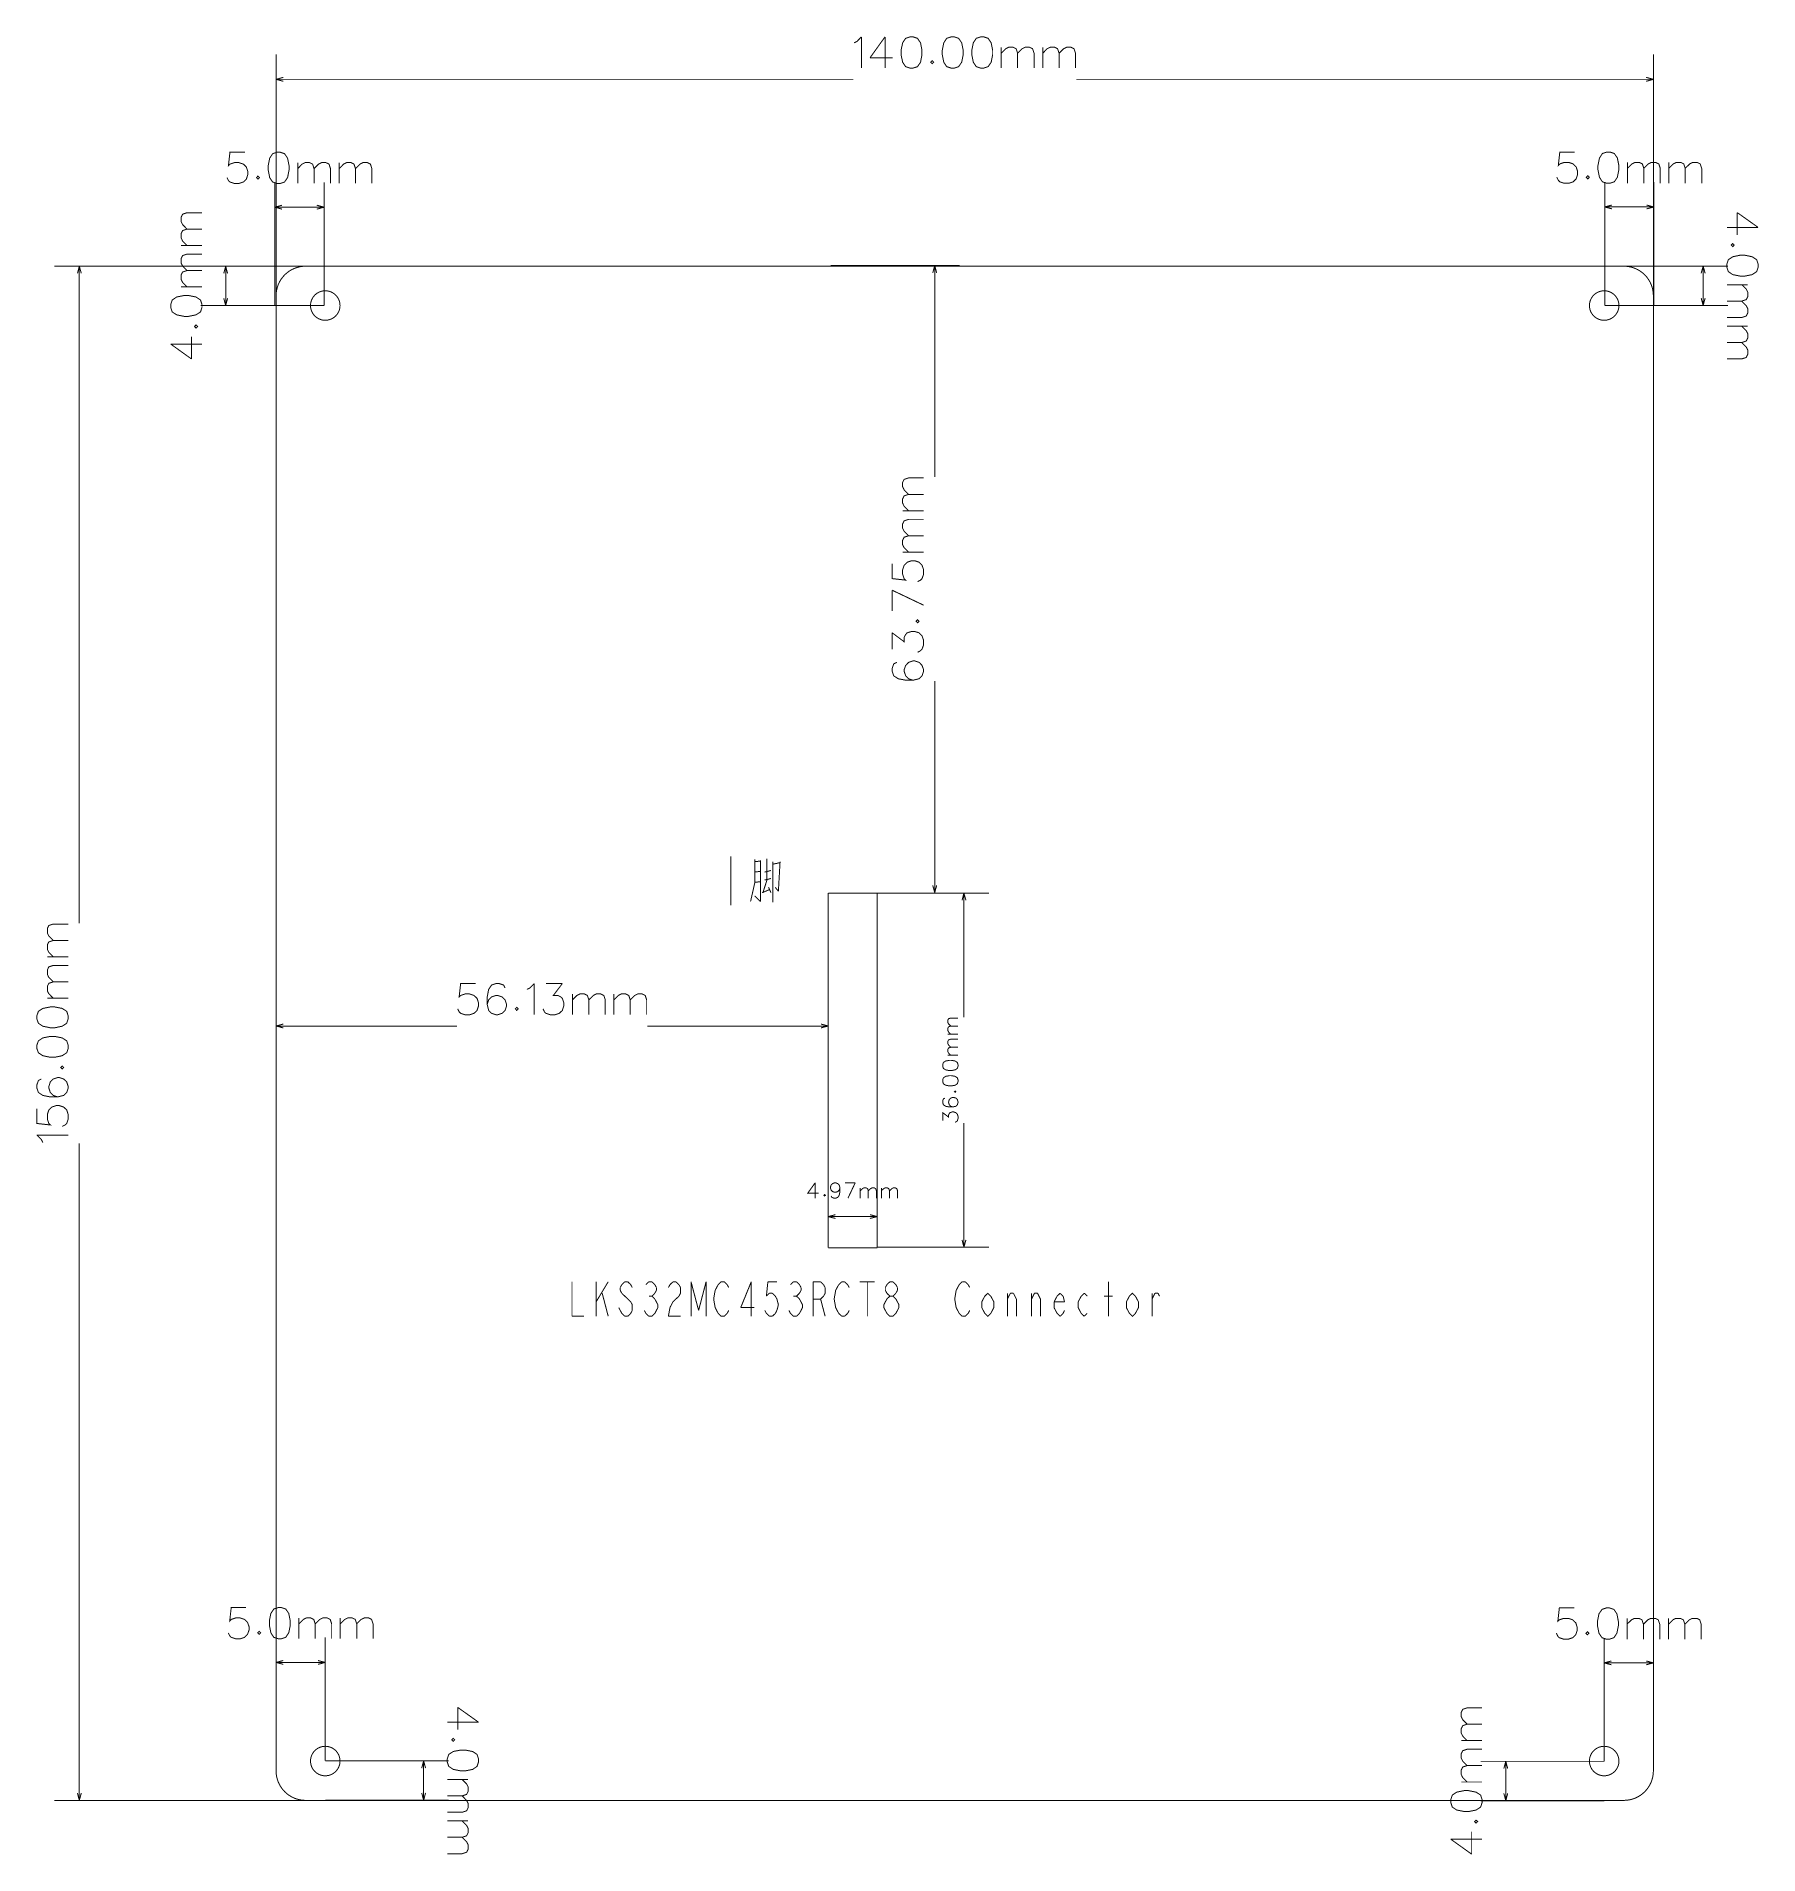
# Model space of a CAD drawing. Header units: millimetres. Extents: x -24 to 151, y -6 to 179.
import ezdxf

# ---------------------------------------------------------------- set-up
doc = ezdxf.new("R2010")
doc.units = ezdxf.units.MM
doc.header["$MEASUREMENT"] = 0
for name, color, linetype, true_color in [('Board-Outline-Layer', 6, 'Continuous', 0xff00ff), ('Document-Layer', 7, 'Continuous', 0xffffff), ('Top-Assembly-Layer', 113, 'Continuous', 0x33cc99)]:
    doc.layers.add(name, color=color, linetype=linetype, true_color=true_color)

msp = doc.modelspace()

# ---------------------------------------------------------------- linework, layer by layer
at = {"layer": 'Board-Outline-Layer', "const_width": 0.1}
for points in [[(3.15, 156, 0.414), (0.15, 153)], [(140.15, 153, 0.414), (137.15, 156)], [(0.15, 3, 0.414), (3.15, 0)], [(137.15, 0, 0.414), (140.15, 3)]]:
    msp.add_lwpolyline(points, format="xyb", dxfattribs=at)
for points in [[(3.15, 156), (137.15, 156)], [(0.15, 3), (0.15, 153)], [(140.15, 153), (140.15, 3)], [(137.15, 0), (3.15, 0)]]:
    msp.add_lwpolyline(points, dxfattribs=at)
at = {"layer": 'Document-Layer', "const_width": 0.1}
for points in [[(58.9, 178.71), (59.2, 178.86), (59.65, 179.32)], [(59.65, 179.32), (59.65, 176.14)], [(62.05, 179.32), (60.53, 177.2)], [(62.05, 179.32), (62.05, 176.14)], [(0.15, 152.12), (0.15, 177.54)], [(73.87, 178.26), (73.87, 176.14)], [(73.87, 177.65), (74.32, 178.11), (74.62, 178.26), (75.08, 178.26), (75.38, 178.11), (75.53, 177.65), (75.53, 176.14)], [(75.53, 177.65), (75.99, 178.11), (76.29, 178.26), (76.74, 178.26), (77.05, 178.11), (77.2, 177.65), (77.2, 176.14)], [(78.08, 178.26), (78.08, 176.14)], [(78.08, 177.65), (78.53, 178.11), (78.84, 178.26), (79.29, 178.26), (79.59, 178.11), (79.74, 177.65), (79.74, 176.14)], [(79.74, 177.65), (80.2, 178.11), (80.5, 178.26), (80.96, 178.26), (81.26, 178.11), (81.41, 177.65), (81.41, 176.14)], [(140.15, 152), (140.15, 177.54)], [(60.53, 177.2), (62.81, 177.2)], [(0.15, 175), (0.89, 175.2)], [(0.15, 175), (0.89, 174.8)], [(0.15, 175), (58.82, 175)], [(81.49, 175), (140.15, 175)], [(140.15, 175), (139.42, 175.2)], [(140.15, 175), (139.42, 174.8)], [(-3.02, 167.59), (-4.54, 167.59), (-4.69, 166.23), (-4.54, 166.38), (-4.08, 166.53), (-3.63, 166.53), (-3.17, 166.38), (-2.87, 166.08), (-2.72, 165.62), (-2.72, 165.32), (-2.87, 164.86), (-3.17, 164.56), (-3.63, 164.41), (-4.08, 164.41), (-4.54, 164.56), (-4.69, 164.71), (-4.84, 165.01)], [(2.35, 166.53), (2.35, 164.41)], [(2.35, 165.92), (2.8, 166.38), (3.1, 166.53), (3.56, 166.53), (3.86, 166.38), (4.01, 165.92), (4.01, 164.41)], [(4.01, 165.92), (4.47, 166.38), (4.77, 166.53), (5.22, 166.53), (5.53, 166.38), (5.68, 165.92), (5.68, 164.41)], [(6.56, 166.53), (6.56, 164.41)], [(6.56, 165.92), (7.01, 166.38), (7.31, 166.53), (7.77, 166.53), (8.07, 166.38), (8.22, 165.92), (8.22, 164.41)], [(8.22, 165.92), (8.68, 166.38), (8.98, 166.53), (9.43, 166.53), (9.74, 166.38), (9.89, 165.92), (9.89, 164.41)], [(132.15, 167.61), (130.64, 167.61), (130.49, 166.25), (130.64, 166.4), (131.09, 166.55), (131.55, 166.55), (132, 166.4), (132.3, 166.1), (132.45, 165.64), (132.45, 165.34), (132.3, 164.88), (132, 164.58), (131.55, 164.43), (131.09, 164.43), (130.64, 164.58), (130.49, 164.73), (130.33, 165.04)], [(137.52, 166.55), (137.52, 164.43)], [(137.52, 165.95), (137.97, 166.4), (138.27, 166.55), (138.73, 166.55), (139.03, 166.4), (139.18, 165.95), (139.18, 164.43)], [(139.18, 165.95), (139.64, 166.4), (139.94, 166.55), (140.39, 166.55), (140.7, 166.4), (140.85, 165.95), (140.85, 164.43)], [(141.73, 166.55), (141.73, 164.43)], [(141.73, 165.95), (142.18, 166.4), (142.49, 166.55), (142.94, 166.55), (143.24, 166.4), (143.39, 165.95), (143.39, 164.43)], [(143.39, 165.95), (143.85, 166.4), (144.15, 166.55), (144.61, 166.55), (144.91, 166.4), (145.06, 165.95), (145.06, 164.43)], [(0.03, 152), (0.03, 164.54)], [(5.03, 152), (5.03, 164.54)], [(135.2, 152.02), (135.2, 164.56)], [(140.2, 152.02), (140.2, 164.56)], [(-8.9, 159.77), (-9.35, 160.23), (-9.5, 160.53), (-9.5, 160.99), (-9.35, 161.29), (-8.9, 161.44), (-7.38, 161.44)], [(0.03, 162), (0.76, 162.2)], [(0.03, 162), (0.76, 161.8)], [(5.03, 162), (0.03, 162)], [(5.03, 162), (4.29, 162.2)], [(5.03, 162), (4.29, 161.8)], [(135.2, 162.02), (135.93, 162.22)], [(135.2, 162.02), (135.93, 161.83)], [(135.2, 162.02), (140.2, 162.02)], [(140.2, 162.02), (139.46, 162.22)], [(140.2, 162.02), (139.46, 161.83)], [(150.8, 159.94), (148.68, 161.45)], [(148.68, 161.45), (148.68, 159.18)], [(-8.9, 158.11), (-9.35, 158.56), (-9.5, 158.87), (-9.5, 159.32), (-9.35, 159.62), (-8.9, 159.77), (-7.38, 159.77)], [(150.8, 159.94), (147.62, 159.94)], [(-9.5, 158.11), (-7.38, 158.11)], [(-8.9, 155.56), (-9.35, 156.02), (-9.5, 156.32), (-9.5, 156.77), (-9.35, 157.08), (-8.9, 157.23), (-7.38, 157.23)], [(5.04, 156), (-22.39, 156)], [(-19.85, 156), (-20.04, 155.27)], [(-19.85, 156), (-19.65, 155.27)], [(-19.85, 156), (-19.85, 89.18)], [(-8.9, 153.9), (-9.35, 154.35), (-9.5, 154.65), (-9.5, 155.11), (-9.35, 155.41), (-8.9, 155.56), (-7.38, 155.56)], [(5.03, 156), (-7.51, 156)], [(-4.97, 156), (-5.17, 155.26)], [(-4.97, 156), (-4.78, 155.26)], [(-4.97, 156), (-4.97, 152)], [(56.52, 156.06), (69.64, 156.06)], [(67.1, 156.06), (66.9, 155.32)], [(67.1, 156.06), (67.3, 155.32)], [(67.1, 156.06), (67.1, 134.55)], [(135.21, 156.01), (147.75, 156.01)], [(145.21, 156.01), (145.01, 155.28)], [(145.21, 156.01), (145.41, 155.28)], [(145.21, 156.01), (145.21, 152.01)], [(-9.5, 153.9), (-7.38, 153.9)], [(149.74, 154.12), (147.62, 154.12)], [(149.13, 154.12), (149.59, 153.66), (149.74, 153.36), (149.74, 152.9), (149.59, 152.6), (149.13, 152.45), (147.62, 152.45)], [(5.03, 152), (-7.51, 152)], [(-4.97, 152), (-5.17, 152.74)], [(-4.97, 152), (-4.78, 152.74)], [(135.21, 152.01), (147.75, 152.01)], [(145.21, 152.01), (145.01, 152.75)], [(145.21, 152.01), (145.41, 152.75)], [(149.13, 152.45), (149.59, 151.99), (149.74, 151.69), (149.74, 151.24), (149.59, 150.93), (149.13, 150.78), (147.62, 150.78)], [(149.74, 149.9), (147.62, 149.9)], [(149.13, 149.9), (149.59, 149.45), (149.74, 149.15), (149.74, 148.69), (149.59, 148.39), (149.13, 148.24), (147.62, 148.24)], [(-10.56, 148.08), (-8.44, 146.56)], [(-10.56, 148.08), (-7.38, 148.08)], [(-8.44, 146.56), (-8.44, 148.83)], [(149.13, 148.24), (149.59, 147.78), (149.74, 147.48), (149.74, 147.03), (149.59, 146.72), (149.13, 146.57), (147.62, 146.57)], [(64.45, 132.8), (63.99, 133.26), (63.84, 133.56), (63.84, 134.02), (63.99, 134.32), (64.45, 134.47), (65.97, 134.47)], [(64.45, 131.14), (63.99, 131.59), (63.84, 131.9), (63.84, 132.35), (63.99, 132.65), (64.45, 132.8), (65.97, 132.8)], [(63.84, 131.14), (65.97, 131.14)], [(64.45, 128.59), (63.99, 129.05), (63.84, 129.35), (63.84, 129.8), (63.99, 130.11), (64.45, 130.26), (65.97, 130.26)], [(64.45, 126.93), (63.99, 127.38), (63.84, 127.68), (63.84, 128.14), (63.99, 128.44), (64.45, 128.59), (65.97, 128.59)], [(62.78, 125.75), (62.78, 124.23), (64.15, 124.08), (63.99, 124.23), (63.84, 124.68), (63.84, 125.14), (63.99, 125.59), (64.3, 125.9), (64.75, 126.05), (65.06, 126.05), (65.51, 125.9), (65.81, 125.59), (65.97, 125.14), (65.97, 124.68), (65.81, 124.23), (65.66, 124.08), (65.36, 123.93)], [(63.84, 126.93), (65.97, 126.93)], [(62.78, 123.05), (65.97, 121.53)], [(62.78, 120.93), (62.78, 123.05)], [(62.78, 118.72), (63.99, 117.81), (63.99, 118.26), (64.15, 118.56), (64.3, 118.72), (64.75, 118.86), (65.06, 118.86), (65.51, 118.72), (65.81, 118.41), (65.97, 117.96), (65.97, 117.5), (65.81, 117.05), (65.66, 116.9), (65.36, 116.74)], [(62.78, 117.05), (62.78, 118.72)], [(63.24, 115.72), (62.93, 115.56), (62.78, 115.11), (62.78, 114.81), (62.93, 114.35), (63.39, 114.05), (64.15, 113.9), (64.9, 113.9)], [(67.1, 113.82), (67.1, 92.31)], [(46.38, 96), (46.38, 91)], [(48.8, 95.68), (48.8, 93.26)], [(48.8, 95.44), (49.38, 95.52)], [(48.8, 94.39), (49.38, 94.47)], [(49.38, 95.6), (49.38, 91.4)], [(49.8, 94.39), (50.46, 94.55)], [(50.05, 95.76), (50.05, 93.58)], [(50.63, 95.44), (50.63, 91.32)], [(50.63, 95.19), (51.38, 95.35)], [(51.38, 95.44), (51.21, 92.45)], [(48.8, 93.26), (48.38, 91.4)], [(48.8, 93.34), (49.38, 93.42)], [(49.55, 92.29), (50.3, 92.61)], [(50.05, 93.58), (49.63, 92.29)], [(49.8, 93.58), (50.46, 93.74)], [(50.21, 92.85), (50.46, 92.29)], [(51.21, 92.45), (50.88, 92.85)], [(67.1, 92.31), (66.9, 93.04)], [(67.1, 92.31), (67.3, 93.04)], [(49.38, 91.4), (48.8, 91.97)], [(56.52, 92.26), (69.64, 92.26)], [(61.22, 92.25), (72.61, 92.25)], [(70.07, 92.25), (69.88, 91.52)], [(70.07, 92.25), (70.27, 91.52)], [(70.07, 92.25), (70.07, 79.63)], [(-22.5, 87.44), (-22.95, 87.9), (-23.1, 88.2), (-23.1, 88.65), (-22.95, 88.96), (-22.5, 89.11), (-20.98, 89.11)], [(-22.5, 85.77), (-22.95, 86.23), (-23.1, 86.53), (-23.1, 86.99), (-22.95, 87.29), (-22.5, 87.44), (-20.98, 87.44)], [(-23.1, 85.77), (-20.98, 85.77)], [(-22.5, 83.23), (-22.95, 83.68), (-23.1, 83.99), (-23.1, 84.44), (-22.95, 84.75), (-22.5, 84.9), (-20.98, 84.9)], [(-22.5, 81.56), (-22.95, 82.02), (-23.1, 82.32), (-23.1, 82.77), (-22.95, 83.08), (-22.5, 83.23), (-20.98, 83.23)], [(-23.1, 81.56), (-20.98, 81.56)], [(20.43, 83.06), (18.91, 83.06), (18.76, 81.7), (18.91, 81.85), (19.36, 82), (19.82, 82), (20.27, 81.85), (20.58, 81.55), (20.73, 81.09), (20.73, 80.79), (20.58, 80.33), (20.27, 80.03), (19.82, 79.88), (19.36, 79.88), (18.91, 80.03), (18.76, 80.18), (18.61, 80.49)], [(23.43, 82.61), (23.27, 82.91), (22.82, 83.06), (22.52, 83.06), (22.06, 82.91), (21.76, 82.46), (21.61, 81.7), (21.61, 80.94)], [(25.64, 82.46), (25.95, 82.61), (26.4, 83.06)], [(26.4, 83.06), (26.4, 79.88)], [(29.25, 83.06), (28.34, 81.85), (28.79, 81.85), (29.09, 81.7), (29.25, 81.55), (29.4, 81.09), (29.4, 80.79), (29.25, 80.33), (28.94, 80.03), (28.49, 79.88), (28.03, 79.88), (27.58, 80.03), (27.43, 80.18), (27.28, 80.49)], [(27.58, 83.06), (29.25, 83.06)], [(30.28, 82), (30.28, 79.88)], [(30.28, 81.4), (30.73, 81.85), (31.03, 82), (31.49, 82), (31.79, 81.85), (31.94, 81.4), (31.94, 79.88)], [(31.94, 81.4), (32.4, 81.85), (32.7, 82), (33.15, 82), (33.46, 81.85), (33.61, 81.4), (33.61, 79.88)], [(34.49, 82), (34.49, 79.88)], [(34.49, 81.4), (34.94, 81.85), (35.24, 82), (35.7, 82), (36, 81.85), (36.15, 81.4), (36.15, 79.88)], [(36.15, 81.4), (36.61, 81.85), (36.91, 82), (37.36, 82), (37.67, 81.85), (37.82, 81.4), (37.82, 79.88)], [(0.15, 75.7), (0.15, 81.28)], [(56.28, 75.7), (56.28, 81.28)], [(68.73, 78.73), (68.51, 78.95), (68.43, 79.1), (68.43, 79.33), (68.51, 79.48), (68.73, 79.55), (69.47, 79.55)], [(0.15, 78.74), (0.88, 78.94)], [(0.15, 78.74), (0.88, 78.55)], [(18.53, 78.74), (0.15, 78.74)], [(56.28, 78.74), (37.9, 78.74)], [(56.28, 78.74), (55.54, 78.94)], [(56.28, 78.74), (55.54, 78.55)], [(68.73, 77.91), (68.51, 78.13), (68.43, 78.28), (68.43, 78.51), (68.51, 78.66), (68.73, 78.73), (69.47, 78.73)], [(68.43, 77.91), (69.47, 77.91)], [(68.73, 76.58), (68.51, 76.8), (68.43, 76.95), (68.43, 77.18), (68.51, 77.33), (68.73, 77.4), (69.47, 77.4)], [(68.73, 75.76), (68.51, 75.98), (68.43, 76.13), (68.43, 76.36), (68.51, 76.51), (68.73, 76.58), (69.47, 76.58)], [(68.43, 75.76), (69.47, 75.76)], [(-23.71, 73.35), (-24.01, 73.2), (-24.17, 72.74), (-24.17, 72.44), (-24.01, 71.98), (-23.56, 71.68), (-22.8, 71.53), (-22.04, 71.53)], [(-24.17, 70.35), (-24.17, 68.83), (-22.8, 68.68), (-22.95, 68.83), (-23.1, 69.29), (-23.1, 69.74), (-22.95, 70.2), (-22.65, 70.5), (-22.2, 70.65), (-21.89, 70.65), (-21.44, 70.5), (-21.13, 70.2), (-20.98, 69.74), (-20.98, 69.29), (-21.13, 68.83), (-21.29, 68.68), (-21.59, 68.53)], [(68.13, 71.41), (67.98, 71.33), (67.91, 71.11), (67.91, 70.96), (67.98, 70.73), (68.21, 70.58), (68.58, 70.51), (68.95, 70.51)], [(67.91, 69.1), (67.91, 69.93), (68.51, 69.48), (68.51, 69.7), (68.58, 69.85), (68.65, 69.93), (68.88, 70), (69.03, 70), (69.25, 69.93), (69.4, 69.78), (69.47, 69.55), (69.47, 69.33), (69.4, 69.1), (69.33, 69.03), (69.18, 68.95)], [(70.07, 68.88), (70.07, 56.25)], [(-24.17, 67.65), (-20.98, 67.65)], [(-23.56, 66.89), (-23.71, 67.2), (-24.17, 67.65)], [(-19.85, 66.82), (-19.85, 0)], [(54.95, 62.8), (54.2, 61.75), (55.32, 61.75)], [(54.95, 62.8), (54.95, 61.23)], [(56.28, 56.24), (56.28, 61.9)], [(57.47, 62.28), (57.47, 61.9), (57.39, 61.53), (57.24, 61.31), (57.02, 61.23), (56.87, 61.23), (56.65, 61.31), (56.57, 61.46)], [(57.98, 62.8), (59.02, 62.8)], [(59.02, 62.8), (58.28, 61.23)], [(59.53, 62.28), (59.53, 61.23)], [(59.53, 61.98), (59.75, 62.2), (59.9, 62.28), (60.13, 62.28), (60.28, 62.2), (60.35, 61.98), (60.35, 61.23)], [(60.35, 61.98), (60.58, 62.2), (60.72, 62.28), (60.95, 62.28), (61.1, 62.2), (61.17, 61.98), (61.17, 61.23)], [(61.25, 56.24), (61.25, 61.9)], [(61.68, 62.28), (61.68, 61.23)], [(61.68, 61.98), (61.91, 62.2), (62.06, 62.28), (62.28, 62.28), (62.43, 62.2), (62.5, 61.98), (62.5, 61.23)], [(62.5, 61.98), (62.73, 62.2), (62.88, 62.28), (63.1, 62.28), (63.25, 62.2), (63.32, 61.98), (63.32, 61.23)], [(56.28, 59.36), (57.01, 59.56)], [(56.28, 59.36), (57.01, 59.17)], [(56.28, 59.36), (61.25, 59.36)], [(61.25, 59.36), (60.51, 59.56)], [(61.25, 59.36), (60.51, 59.17)], [(61.2, 56.25), (72.61, 56.25)], [(70.07, 56.25), (69.88, 56.99)], [(70.07, 56.25), (70.27, 56.99)], [(30.23, 52.73), (30.23, 49.23)], [(32.68, 52.73), (32.68, 49.23)], [(32.68, 50.69), (33.91, 52.73)], [(35.29, 52.44), (35.13, 52.15)], [(35.13, 52.15), (35.13, 51.86)], [(35.13, 51.86), (35.29, 51.57)], [(35.59, 52.73), (35.29, 52.44)], [(35.9, 52.73), (35.59, 52.73)], [(36.2, 52.44), (35.9, 52.73)], [(36.36, 52.15), (36.2, 52.44)], [(37.74, 52.44), (38.04, 52.73)], [(38.04, 52.73), (38.35, 52.73)], [(38.35, 52.73), (38.65, 52.44)], [(38.65, 52.44), (38.81, 52.15)], [(38.81, 51.86), (38.65, 51.57)], [(38.81, 52.15), (38.81, 51.86)], [(40.03, 52.15), (40.19, 52.44)], [(40.19, 52.44), (40.49, 52.73)], [(40.49, 52.73), (40.8, 52.73)], [(40.8, 52.73), (41.1, 52.44)], [(41.1, 52.44), (41.26, 52.15)], [(41.26, 52.15), (41.26, 51.57)], [(42.33, 49.23), (42.33, 52.73)], [(42.33, 52.73), (43.1, 49.82)], [(43.1, 49.82), (43.86, 52.73)], [(43.86, 52.73), (43.86, 49.23)], [(44.63, 50.98), (44.78, 51.86)], [(44.78, 51.86), (45.09, 52.44)], [(45.09, 52.44), (45.39, 52.73)], [(45.39, 52.73), (45.7, 52.73)], [(45.7, 52.73), (46, 52.44)], [(46, 52.44), (46.16, 52.15)], [(48.45, 52.73), (47.38, 50.11)], [(48.45, 49.23), (48.45, 52.73)], [(50.14, 52.73), (49.99, 51.27)], [(51.06, 52.73), (50.14, 52.73)], [(52.44, 52.44), (52.74, 52.73)], [(52.74, 52.73), (53.05, 52.73)], [(53.05, 52.73), (53.35, 52.44)], [(53.35, 52.44), (53.51, 52.15)], [(53.51, 51.86), (53.35, 51.57)], [(53.51, 52.15), (53.51, 51.86)], [(54.73, 49.23), (54.73, 52.73)], [(54.73, 52.73), (55.5, 52.73)], [(55.5, 52.73), (55.8, 52.44)], [(55.8, 52.44), (55.96, 52.15)], [(55.96, 52.15), (55.96, 51.57)], [(56.88, 50.98), (57.03, 51.86)], [(57.03, 51.86), (57.34, 52.44)], [(57.34, 52.44), (57.64, 52.73)], [(57.64, 52.73), (57.95, 52.73)], [(57.95, 52.73), (58.25, 52.44)], [(58.25, 52.44), (58.41, 52.15)], [(59.48, 52.73), (61.01, 52.73)], [(60.25, 52.73), (60.25, 49.23)], [(62.08, 52.15), (62.24, 52.44)], [(62.08, 51.86), (62.08, 52.15)], [(62.24, 51.57), (62.08, 51.86)], [(62.24, 52.44), (62.54, 52.73)], [(62.54, 52.73), (62.85, 52.73)], [(62.85, 52.73), (63.15, 52.44)], [(63.15, 52.44), (63.31, 52.15)], [(63.31, 51.86), (63.15, 51.57)], [(63.31, 52.15), (63.31, 51.86)], [(69.13, 50.98), (69.28, 51.86)], [(69.28, 51.86), (69.59, 52.44)], [(69.59, 52.44), (69.89, 52.73)], [(69.89, 52.73), (70.2, 52.73)], [(70.2, 52.73), (70.5, 52.44)], [(70.5, 52.44), (70.66, 52.15)], [(84.75, 49.23), (84.75, 52.73)], [(33.3, 51.57), (33.91, 49.23)], [(35.29, 49.52), (34.98, 50.11)], [(35.29, 51.57), (36.2, 50.69)], [(36.2, 50.69), (36.36, 50.4)], [(36.36, 50.4), (36.36, 49.82)], [(38.04, 51.27), (38.35, 51.27)], [(38.65, 51.57), (38.35, 51.27)], [(38.35, 51.27), (38.65, 50.98)], [(38.65, 50.98), (38.96, 50.4)], [(38.96, 50.11), (38.65, 49.52)], [(38.96, 50.4), (38.96, 50.11)], [(40.19, 50.11), (40.03, 49.23)], [(40.49, 50.69), (40.19, 50.11)], [(41.1, 51.27), (40.49, 50.69)], [(41.26, 51.57), (41.1, 51.27)], [(44.78, 50.11), (44.63, 50.98)], [(45.09, 49.52), (44.78, 50.11)], [(47.38, 50.11), (48.76, 50.11)], [(49.99, 51.27), (50.29, 51.57)], [(50.29, 51.57), (50.6, 51.57)], [(50.6, 51.57), (50.9, 51.27)], [(50.9, 51.27), (51.06, 50.98)], [(51.06, 50.98), (51.21, 50.4)], [(51.21, 50.4), (51.06, 49.82)], [(52.74, 51.27), (53.05, 51.27)], [(53.35, 51.57), (53.05, 51.27)], [(53.05, 51.27), (53.35, 50.98)], [(53.35, 50.98), (53.66, 50.4)], [(53.66, 50.11), (53.35, 49.52)], [(53.66, 50.4), (53.66, 50.11)], [(55.5, 50.98), (54.73, 50.98)], [(55.8, 51.27), (55.5, 50.98)], [(55.5, 50.98), (55.96, 49.23)], [(55.96, 51.57), (55.8, 51.27)], [(57.03, 50.11), (56.88, 50.98)], [(57.34, 49.52), (57.03, 50.11)], [(62.54, 51.27), (62.24, 51.57)], [(63.15, 51.57), (62.85, 51.27)], [(69.28, 50.11), (69.13, 50.98)], [(69.59, 49.52), (69.28, 50.11)], [(74.49, 49.23), (74.49, 51.57)], [(74.49, 50.98), (74.79, 51.57)], [(74.79, 51.57), (75.1, 51.57)], [(75.1, 51.57), (75.4, 50.98)], [(75.4, 50.98), (75.4, 49.23)], [(76.94, 49.23), (76.94, 51.57)], [(76.94, 50.98), (77.24, 51.57)], [(77.24, 51.57), (77.55, 51.57)], [(77.55, 51.57), (77.85, 50.98)], [(77.85, 50.98), (77.85, 49.23)], [(79.23, 50.69), (79.54, 51.27)], [(79.23, 50.11), (79.23, 50.69)], [(80.3, 50.69), (79.23, 50.69)], [(79.54, 49.52), (79.23, 50.11)], [(79.54, 51.27), (79.85, 51.57)], [(79.85, 51.57), (80.15, 51.27)], [(80.15, 51.27), (80.3, 50.69)], [(81.68, 50.69), (81.99, 51.27)], [(81.68, 50.11), (81.68, 50.69)], [(81.99, 49.52), (81.68, 50.11)], [(81.99, 51.27), (82.3, 51.57)], [(82.3, 51.57), (82.6, 51.27)], [(84.29, 51.27), (85.2, 51.27)], [(89.19, 49.23), (89.19, 51.57)], [(89.19, 50.98), (89.49, 51.57)], [(89.49, 51.57), (89.8, 51.57)], [(89.8, 51.57), (89.95, 51.27)], [(30.23, 49.23), (31.46, 49.23)], [(35.59, 49.23), (35.29, 49.52)], [(35.9, 49.23), (35.59, 49.23)], [(36.2, 49.52), (35.9, 49.23)], [(36.36, 49.82), (36.2, 49.52)], [(37.74, 49.52), (37.58, 49.82)], [(38.04, 49.23), (37.74, 49.52)], [(38.35, 49.23), (38.04, 49.23)], [(38.65, 49.52), (38.35, 49.23)], [(40.03, 49.23), (41.26, 49.23)], [(45.39, 49.23), (45.09, 49.52)], [(45.7, 49.23), (45.39, 49.23)], [(46, 49.52), (45.7, 49.23)], [(46.16, 49.82), (46, 49.52)], [(49.99, 49.52), (49.83, 49.82)], [(50.29, 49.23), (49.99, 49.52)], [(50.6, 49.23), (50.29, 49.23)], [(50.9, 49.52), (50.6, 49.23)], [(51.06, 49.82), (50.9, 49.52)], [(52.44, 49.52), (52.28, 49.82)], [(52.74, 49.23), (52.44, 49.52)], [(53.05, 49.23), (52.74, 49.23)], [(53.35, 49.52), (53.05, 49.23)], [(57.64, 49.23), (57.34, 49.52)], [(57.95, 49.23), (57.64, 49.23)], [(58.25, 49.52), (57.95, 49.23)], [(58.41, 49.82), (58.25, 49.52)], [(69.89, 49.23), (69.59, 49.52)], [(70.2, 49.23), (69.89, 49.23)], [(70.5, 49.52), (70.2, 49.23)], [(70.66, 49.82), (70.5, 49.52)], [(79.85, 49.23), (79.54, 49.52)], [(80.15, 49.52), (79.85, 49.23)], [(80.3, 49.82), (80.15, 49.52)], [(82.3, 49.23), (81.99, 49.52)], [(82.6, 49.52), (82.3, 49.23)], [(-2.9, 19.61), (-4.41, 19.61), (-4.56, 18.25), (-4.41, 18.4), (-3.96, 18.55), (-3.5, 18.55), (-3.05, 18.4), (-2.75, 18.1), (-2.59, 17.65), (-2.59, 17.34), (-2.75, 16.89), (-3.05, 16.58), (-3.5, 16.43), (-3.96, 16.43), (-4.41, 16.58), (-4.56, 16.74), (-4.71, 17.04)], [(2.47, 18.55), (2.47, 16.43)], [(2.47, 17.95), (2.92, 18.4), (3.23, 18.55), (3.68, 18.55), (3.98, 18.4), (4.13, 17.95), (4.13, 16.43)], [(4.13, 17.95), (4.59, 18.4), (4.89, 18.55), (5.35, 18.55), (5.65, 18.4), (5.8, 17.95), (5.8, 16.43)], [(6.68, 18.55), (6.68, 16.43)], [(6.68, 17.95), (7.13, 18.4), (7.44, 18.55), (7.89, 18.55), (8.2, 18.4), (8.35, 17.95), (8.35, 16.43)], [(8.35, 17.95), (8.8, 18.4), (9.11, 18.55), (9.56, 18.55), (9.86, 18.4), (10.01, 17.95), (10.01, 16.43)], [(132.11, 19.57), (130.59, 19.57), (130.44, 18.21), (130.59, 18.36), (131.04, 18.51), (131.5, 18.51), (131.95, 18.36), (132.26, 18.06), (132.41, 17.6), (132.41, 17.3), (132.26, 16.84), (131.95, 16.54), (131.5, 16.39), (131.04, 16.39), (130.59, 16.54), (130.44, 16.69), (130.29, 17)], [(137.47, 18.51), (137.47, 16.39)], [(137.47, 17.91), (137.93, 18.36), (138.23, 18.51), (138.68, 18.51), (138.99, 18.36), (139.14, 17.91), (139.14, 16.39)], [(139.14, 17.91), (139.59, 18.36), (139.9, 18.51), (140.35, 18.51), (140.65, 18.36), (140.8, 17.91), (140.8, 16.39)], [(141.68, 18.51), (141.68, 16.39)], [(141.68, 17.91), (142.14, 18.36), (142.44, 18.51), (142.89, 18.51), (143.2, 18.36), (143.35, 17.91), (143.35, 16.39)], [(143.35, 17.91), (143.8, 18.36), (144.11, 18.51), (144.56, 18.51), (144.86, 18.36), (145.01, 17.91), (145.01, 16.39)], [(0.15, 4.03), (0.15, 16.57)], [(5.15, 4.03), (5.15, 16.57)], [(135.15, 3.98), (135.15, 16.52)], [(140.15, 3.98), (140.15, 16.52)], [(0.15, 14.03), (0.88, 14.22)], [(0.15, 14.03), (0.88, 13.83)], [(0.15, 14.03), (5.15, 14.03)], [(5.15, 14.03), (4.41, 14.22)], [(5.15, 14.03), (4.41, 13.83)], [(135.15, 13.98), (135.89, 14.18)], [(135.15, 13.98), (135.89, 13.79)], [(140.15, 13.98), (135.15, 13.98)], [(140.15, 13.98), (139.42, 14.18)], [(140.15, 13.98), (139.42, 13.79)], [(20.73, 7.95), (18.61, 9.46)], [(18.61, 9.46), (18.61, 7.19)], [(121.22, 7.75), (120.77, 8.2), (120.62, 8.51), (120.62, 8.96), (120.77, 9.26), (121.22, 9.41), (122.74, 9.41)], [(20.73, 7.95), (17.55, 7.95)], [(121.22, 6.08), (120.77, 6.54), (120.62, 6.84), (120.62, 7.29), (120.77, 7.6), (121.22, 7.75), (122.74, 7.75)], [(120.62, 6.08), (122.74, 6.08)], [(5.15, 4.02), (17.69, 4.02)], [(15.15, 4.02), (14.95, 3.28)], [(15.15, 4.02), (15.34, 3.28)], [(15.15, 0.02), (15.15, 4.02)], [(121.22, 3.54), (120.77, 3.99), (120.62, 4.29), (120.62, 4.75), (120.77, 5.05), (121.22, 5.2), (122.74, 5.2)], [(135.15, 3.97), (122.61, 3.97)], [(125.15, 3.97), (124.95, 3.24)], [(125.15, 3.97), (125.34, 3.24)], [(125.15, 3.97), (125.15, -0.03)], [(19.67, 2.12), (17.55, 2.12)], [(19.07, 2.12), (19.52, 1.67), (19.67, 1.37), (19.67, 0.91), (19.52, 0.61), (19.07, 0.46), (17.55, 0.46)], [(121.22, 1.87), (120.77, 2.32), (120.62, 2.63), (120.62, 3.08), (120.77, 3.39), (121.22, 3.54), (122.74, 3.54)], [(120.62, 1.87), (122.74, 1.87)], [(5.14, 0), (-22.39, 0)], [(-19.85, 0), (-20.04, 0.74)], [(-19.85, 0), (-19.65, 0.74)], [(5.15, 0.02), (17.69, 0.02)], [(15.15, 0.02), (14.95, 0.76)], [(15.15, 0.02), (15.34, 0.76)], [(19.07, 0.46), (19.52, 0), (19.67, -0.3), (19.67, -0.75), (19.52, -1.06), (19.07, -1.21), (17.55, -1.21)], [(135.15, -0.03), (122.61, -0.03)], [(125.15, -0.03), (124.95, 0.71)], [(125.15, -0.03), (125.34, 0.71)], [(19.67, -2.09), (17.55, -2.09)], [(19.07, -2.09), (19.52, -2.54), (19.67, -2.84), (19.67, -3.3), (19.52, -3.6), (19.07, -3.75), (17.55, -3.75)], [(121.68, -5.47), (121.68, -3.19)], [(19.07, -3.75), (19.52, -4.21), (19.67, -4.51), (19.67, -4.97), (19.52, -5.27), (19.07, -5.42), (17.55, -5.42)], [(119.56, -3.95), (121.68, -5.47)], [(119.56, -3.95), (122.74, -3.95)]]:
    msp.add_lwpolyline(points, dxfattribs=at)
for points in [[(64.59, 179.32), (64.9, 179.32), (65.35, 179.17), (65.66, 178.71), (65.8, 177.96), (65.8, 177.5), (65.66, 176.74), (65.35, 176.29), (64.9, 176.14), (64.59, 176.14), (64.14, 176.29), (63.84, 176.74), (63.68, 177.5), (63.68, 177.96), (63.84, 178.71), (64.14, 179.17)], [(68.78, 179.32), (69.08, 179.32), (69.53, 179.17), (69.84, 178.71), (69.99, 177.96), (69.99, 177.5), (69.84, 176.74), (69.53, 176.29), (69.08, 176.14), (68.78, 176.14), (68.32, 176.29), (68.02, 176.74), (67.87, 177.5), (67.87, 177.96), (68.02, 178.71), (68.32, 179.17)], [(71.78, 179.32), (72.08, 179.32), (72.53, 179.17), (72.84, 178.71), (72.99, 177.96), (72.99, 177.5), (72.84, 176.74), (72.53, 176.29), (72.08, 176.14), (71.78, 176.14), (71.32, 176.29), (71.02, 176.74), (70.87, 177.5), (70.87, 177.96), (71.02, 178.71), (71.32, 179.17)], [(66.84, 176.9), (66.99, 176.74), (66.84, 176.59), (66.68, 176.74)], [(0.26, 167.59), (0.56, 167.59), (1.01, 167.44), (1.32, 166.98), (1.47, 166.23), (1.47, 165.77), (1.32, 165.01), (1.01, 164.56), (0.56, 164.41), (0.26, 164.41), (-0.2, 164.56), (-0.5, 165.01), (-0.65, 165.77), (-0.65, 166.23), (-0.5, 166.98), (-0.2, 167.44)], [(135.43, 167.61), (135.73, 167.61), (136.18, 167.46), (136.49, 167), (136.64, 166.25), (136.64, 165.79), (136.49, 165.04), (136.18, 164.58), (135.73, 164.43), (135.43, 164.43), (134.97, 164.58), (134.67, 165.04), (134.52, 165.79), (134.52, 166.25), (134.67, 167), (134.97, 167.46)], [(-1.69, 165.17), (-1.53, 165.01), (-1.69, 164.86), (-1.84, 165.01)], [(133.49, 165.19), (133.64, 165.04), (133.49, 164.88), (133.33, 165.04)], [(150.8, 156.21), (150.8, 155.9), (150.65, 155.45), (150.19, 155.14), (149.43, 154.99), (148.98, 154.99), (148.22, 155.14), (147.77, 155.45), (147.62, 155.9), (147.62, 156.21), (147.77, 156.66), (148.22, 156.96), (148.98, 157.12), (149.43, 157.12), (150.19, 156.96), (150.65, 156.66)], [(148.37, 158.15), (148.22, 157.99), (148.07, 158.15), (148.22, 158.3)], [(-10.56, 151.81), (-10.56, 152.11), (-10.41, 152.56), (-9.95, 152.87), (-9.2, 153.02), (-8.74, 153.02), (-7.99, 152.87), (-7.53, 152.56), (-7.38, 152.11), (-7.38, 151.81), (-7.53, 151.35), (-7.99, 151.05), (-8.74, 150.9), (-9.2, 150.9), (-9.95, 151.05), (-10.41, 151.35)], [(-8.14, 149.87), (-7.99, 150.02), (-7.83, 149.87), (-7.99, 149.71)], [(65.21, 119.9), (65.36, 120.05), (65.51, 119.9), (65.36, 119.74)], [(64.9, 113.9), (64.45, 114.05), (64.15, 114.35), (63.99, 114.81), (63.99, 114.96), (64.15, 115.41), (64.45, 115.72), (64.9, 115.87), (65.06, 115.87), (65.51, 115.72), (65.81, 115.41), (65.97, 114.96), (65.97, 114.81), (65.81, 114.35), (65.51, 114.05)], [(21.61, 80.94), (21.76, 81.4), (22.06, 81.7), (22.52, 81.85), (22.67, 81.85), (23.12, 81.7), (23.43, 81.4), (23.58, 80.94), (23.58, 80.79), (23.43, 80.33), (23.12, 80.03), (22.67, 79.88), (22.52, 79.88), (22.06, 80.03), (21.76, 80.33)], [(-24.17, 79.47), (-24.17, 79.77), (-24.01, 80.23), (-23.56, 80.53), (-22.8, 80.68), (-22.35, 80.68), (-21.59, 80.53), (-21.13, 80.23), (-20.98, 79.77), (-20.98, 79.47), (-21.13, 79.02), (-21.59, 78.72), (-22.35, 78.56), (-22.8, 78.56), (-23.56, 78.72), (-24.01, 79.02)], [(24.61, 80.64), (24.76, 80.49), (24.61, 80.33), (24.46, 80.49)], [(-24.17, 76.47), (-24.17, 76.78), (-24.01, 77.23), (-23.56, 77.53), (-22.8, 77.68), (-22.35, 77.68), (-21.59, 77.53), (-21.13, 77.23), (-20.98, 76.78), (-20.98, 76.47), (-21.13, 76.02), (-21.59, 75.72), (-22.35, 75.56), (-22.8, 75.56), (-23.56, 75.72), (-24.01, 76.02)], [(-21.74, 74.53), (-21.59, 74.68), (-21.44, 74.53), (-21.59, 74.38)], [(67.91, 74.65), (67.91, 74.8), (67.98, 75.03), (68.21, 75.18), (68.58, 75.25), (68.8, 75.25), (69.18, 75.18), (69.4, 75.03), (69.47, 74.8), (69.47, 74.65), (69.4, 74.43), (69.18, 74.28), (68.8, 74.21), (68.58, 74.21), (68.21, 74.28), (67.98, 74.43)], [(-22.04, 71.53), (-22.5, 71.68), (-22.8, 71.98), (-22.95, 72.44), (-22.95, 72.59), (-22.8, 73.05), (-22.5, 73.35), (-22.04, 73.5), (-21.89, 73.5), (-21.44, 73.35), (-21.13, 73.05), (-20.98, 72.59), (-20.98, 72.44), (-21.13, 71.98), (-21.44, 71.68)], [(67.91, 73.1), (67.91, 73.25), (67.98, 73.47), (68.21, 73.62), (68.58, 73.69), (68.8, 73.69), (69.18, 73.62), (69.4, 73.47), (69.47, 73.25), (69.47, 73.1), (69.4, 72.87), (69.18, 72.72), (68.8, 72.65), (68.58, 72.65), (68.21, 72.72), (67.98, 72.87)], [(69.1, 72.06), (69.18, 72.14), (69.25, 72.06), (69.18, 71.99)], [(68.95, 70.51), (68.73, 70.58), (68.58, 70.73), (68.51, 70.96), (68.51, 71.03), (68.58, 71.26), (68.73, 71.41), (68.95, 71.48), (69.03, 71.48), (69.25, 71.41), (69.4, 71.26), (69.47, 71.03), (69.47, 70.96), (69.4, 70.73), (69.25, 70.58)], [(55.91, 61.6), (55.99, 61.53), (55.91, 61.46), (55.84, 61.53)], [(57.47, 62.28), (57.39, 62.05), (57.24, 61.9), (57.02, 61.83), (56.94, 61.83), (56.72, 61.9), (56.57, 62.05), (56.5, 62.28), (56.5, 62.35), (56.57, 62.57), (56.72, 62.72), (56.94, 62.8), (57.02, 62.8), (57.24, 62.72), (57.39, 62.57)], [(62.54, 49.23), (62.24, 49.52), (62.08, 49.82), (61.93, 50.11), (61.93, 50.4), (62.08, 50.69), (62.24, 50.98), (62.54, 51.27), (62.85, 51.27), (63.15, 50.98), (63.31, 50.69), (63.46, 50.4), (63.46, 50.11), (63.31, 49.82), (63.15, 49.52), (62.85, 49.23)], [(73.11, 50.11), (72.8, 49.52), (72.5, 49.23), (72.19, 49.52), (71.88, 50.11), (71.88, 50.69), (72.19, 51.27), (72.5, 51.57), (72.8, 51.27), (73.11, 50.69)], [(87.81, 50.11), (87.5, 49.52), (87.2, 49.23), (86.89, 49.52), (86.58, 50.11), (86.58, 50.69), (86.89, 51.27), (87.2, 51.57), (87.5, 51.27), (87.81, 50.69)], [(0.38, 19.61), (0.68, 19.61), (1.13, 19.46), (1.44, 19.01), (1.59, 18.25), (1.59, 17.79), (1.44, 17.04), (1.13, 16.58), (0.68, 16.43), (0.38, 16.43), (-0.08, 16.58), (-0.38, 17.04), (-0.53, 17.79), (-0.53, 18.25), (-0.38, 19.01), (-0.08, 19.46)], [(135.38, 19.57), (135.68, 19.57), (136.14, 19.42), (136.44, 18.97), (136.59, 18.21), (136.59, 17.75), (136.44, 17), (136.14, 16.54), (135.68, 16.39), (135.38, 16.39), (134.93, 16.54), (134.62, 17), (134.47, 17.75), (134.47, 18.21), (134.62, 18.97), (134.93, 19.42)], [(-1.56, 17.19), (-1.41, 17.04), (-1.56, 16.89), (-1.72, 17.04)], [(133.44, 17.15), (133.59, 17), (133.44, 16.84), (133.29, 17)], [(18.31, 6.15), (18.16, 6), (18.01, 6.15), (18.16, 6.31)], [(20.73, 4.21), (20.73, 3.91), (20.58, 3.46), (20.13, 3.15), (19.37, 3), (18.92, 3), (18.16, 3.15), (17.7, 3.46), (17.55, 3.91), (17.55, 4.21), (17.7, 4.67), (18.16, 4.97), (18.92, 5.12), (19.37, 5.12), (20.13, 4.97), (20.58, 4.67)], [(119.56, -0.22), (119.56, 0.08), (119.71, 0.54), (120.16, 0.84), (120.92, 0.99), (121.38, 0.99), (122.13, 0.84), (122.59, 0.54), (122.74, 0.08), (122.74, -0.22), (122.59, -0.68), (122.13, -0.98), (121.38, -1.13), (120.92, -1.13), (120.16, -0.98), (119.71, -0.68)], [(121.98, -2.16), (122.13, -2.01), (122.29, -2.16), (122.13, -2.31)]]:
    msp.add_lwpolyline(points, close=True, dxfattribs=at)
at = {"layer": 'Top-Assembly-Layer', "const_width": 0.1}
for points in [[(3.65, 152, -1), (6.65, 152, -1)], [(133.65, 152, -1), (136.65, 152, -1)], [(3.65, 4, -1), (6.65, 4, -1)], [(133.65, 4, -1), (136.65, 4, -1)]]:
    msp.add_lwpolyline(points, format="xyb", close=True, dxfattribs=at)
for points in [[(56.28, 56.19), (56.28, 92.25)], [(56.28, 92.25), (61.25, 92.25)], [(61.25, 92.25), (61.25, 56.19)], [(61.25, 56.19), (56.28, 56.19)]]:
    msp.add_lwpolyline(points, dxfattribs=at)

doc.saveas('drawing.dxf')
